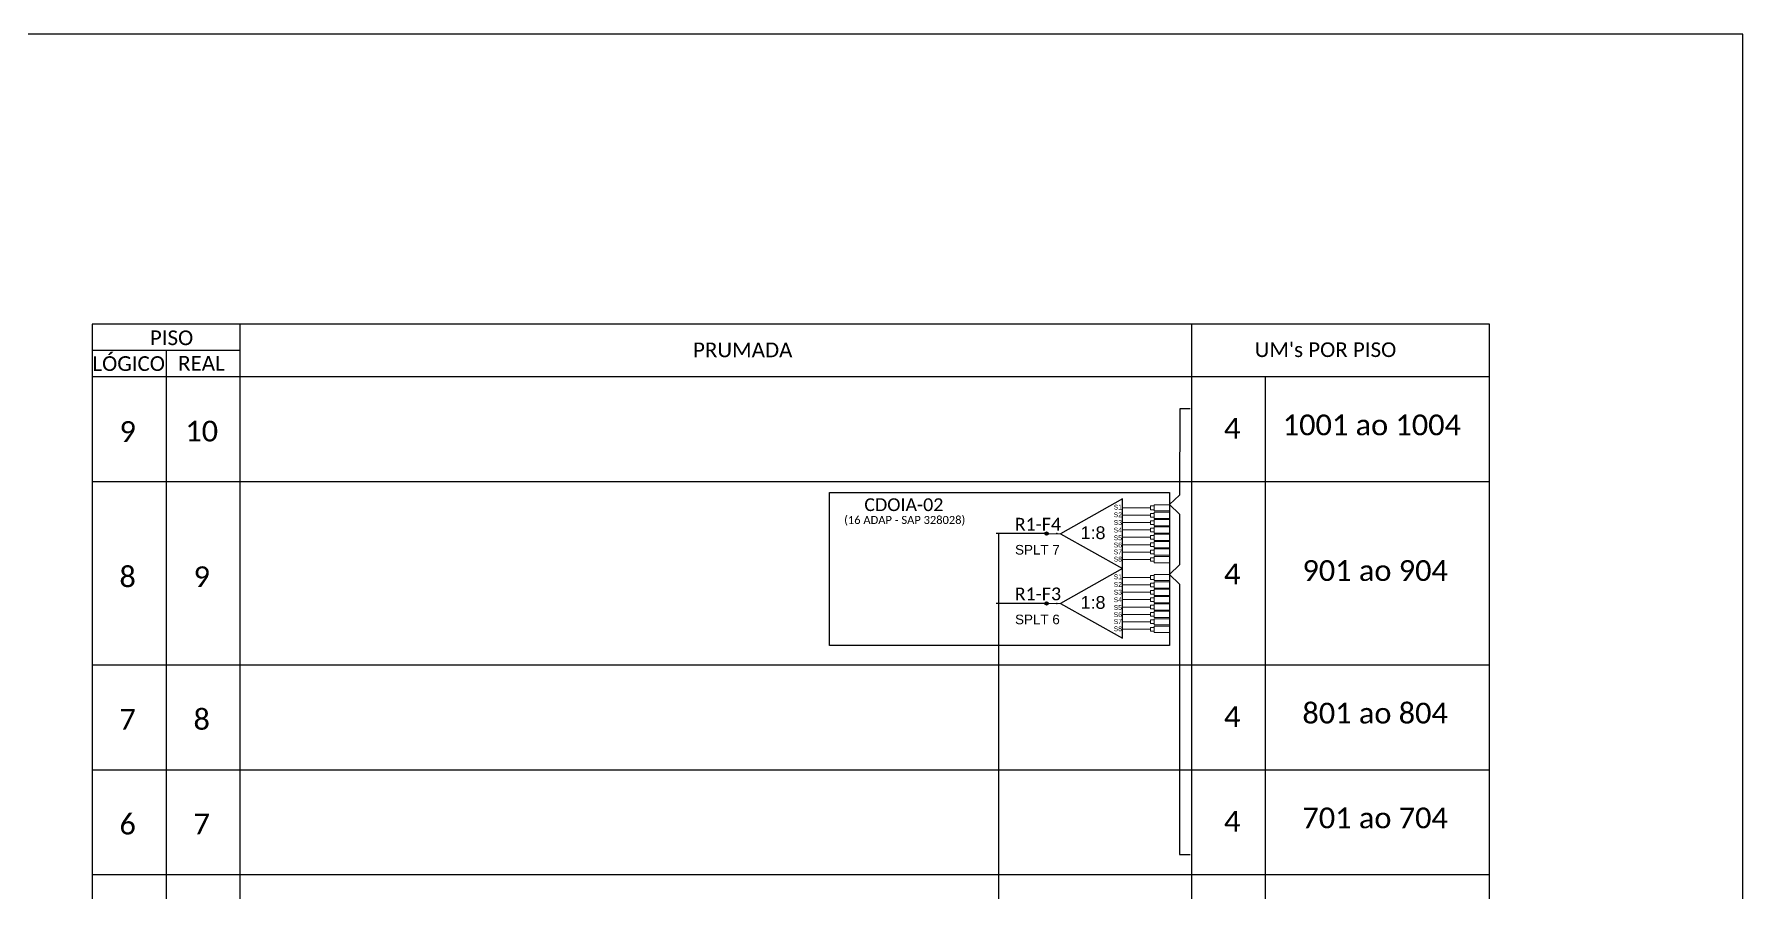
# Model space of a CAD drawing. Header units: metres. Extents: x -1286 to -445, y -500 to 94.
# Drawn here: x -712 to -445.1, y -40 to 94.2 of the extents above; entities that cross this region are included whole.
import ezdxf
from ezdxf.enums import TextEntityAlignment as Align

# ---------------------------------------------------------------- set-up
doc = ezdxf.new("R2010")
doc.units = ezdxf.units.M
doc.styles.add('ARIAL', font='arial.ttf')
doc.styles.add('WMF-Calibri0', font='calibri.ttf')

# ---------------------------------------------------------------- blocks, each defined once
blk = doc.blocks.new('SPLT_1-8_SC-APC')
at = {"color": 1}
blk.add_lwpolyline([(-7.37, -2.1), (-17.04, -7.55), (-7.37, -13), (-7.37, -2.1)], dxfattribs=at)
at = {"color": 3, "lineweight": 0}
for points in [[(-2.99, -3.51), (-7.37, -3.51)], [(-7.37, -4.66), (-2.99, -4.66)], [(-2.41, -3.02), (-2.41, -4)], [(-2.41, -3.02), (0, -3.02)], [(-2.41, -4), (0, -4)], [(-2.41, -4.17), (-2.41, -5.16)], [(-2.41, -4.17), (0, -4.17)], [(-2.41, -5.16), (0, -5.16)], [(-2.41, -5.32), (-2.41, -6.31)], [(-2.41, -5.32), (0, -5.32)], [(-7.37, -5.82), (-2.99, -5.82)], [(-7.37, -6.97), (-2.99, -6.97)], [(-2.41, -6.31), (0, -6.31)], [(-2.41, -6.48), (-2.41, -7.46)], [(-2.41, -6.48), (0, -6.48)], [(-2.41, -7.46), (0, -7.46)], [(-2.41, -7.63), (-2.41, -8.62)], [(-2.41, -7.63), (0, -7.63)], [(-7.37, -8.12), (-2.99, -8.12)], [(-7.37, -9.28), (-2.99, -9.28)], [(-7.37, -10.43), (-2.99, -10.43)], [(-2.41, -8.62), (0, -8.62)], [(-2.41, -8.78), (-2.41, -9.77)], [(-2.41, -8.78), (0, -8.78)], [(-2.41, -9.77), (0, -9.77)], [(-2.41, -9.94), (-2.41, -10.92)], [(-2.41, -9.94), (0, -9.94)], [(-7.37, -11.58), (-2.99, -11.58)], [(-2.41, -10.92), (0, -10.92)], [(-2.41, -11.09), (-2.41, -12.08)], [(-2.41, -11.09), (0, -11.09)], [(-2.41, -12.08), (0, -12.08)]]:
    blk.add_lwpolyline(points, dxfattribs=at)
for points in [[(-2.99, -3.22), (-2.41, -3.22), (-2.41, -3.8), (-2.99, -3.8)], [(-2.99, -4.38), (-2.41, -4.38), (-2.41, -4.95), (-2.99, -4.95)], [(-2.99, -5.53), (-2.41, -5.53), (-2.41, -6.1), (-2.99, -6.1)], [(-2.99, -6.68), (-2.41, -6.68), (-2.41, -7.26), (-2.99, -7.26)], [(-2.99, -7.84), (-2.41, -7.84), (-2.41, -8.41), (-2.99, -8.41)], [(-2.99, -8.99), (-2.41, -8.99), (-2.41, -9.56), (-2.99, -9.56)], [(-2.99, -10.14), (-2.41, -10.14), (-2.41, -10.72), (-2.99, -10.72)], [(-2.99, -11.3), (-2.41, -11.3), (-2.41, -11.87), (-2.99, -11.87)]]:
    blk.add_lwpolyline(points, close=True, dxfattribs=at)
at = {"color": 1, "lineweight": 0}
blk.add_lwpolyline([(-17.04, -7.55), (-19.26, -7.55)], dxfattribs=at)
at = {"color": 1, "style": 'ARIAL'}
for s, height, p in [('S1', 0.75, (-8.74, -3.78)), ('S2', 0.75, (-8.74, -4.97)), ('1:8', 2, (-13.91, -8.4)), ('S3', 0.75, (-8.74, -6.18)), ('S4', 0.75, (-8.74, -7.36)), ('S5', 0.75, (-8.74, -8.57)), ('S6', 0.75, (-8.74, -9.69)), ('S7', 0.75, (-8.74, -10.78)), ('S8', 0.75, (-8.74, -11.9))]:
    blk.add_text(s, height=height, dxfattribs=at).set_placement(p)
blk = doc.blocks.new('SPLITTER_')
blk.add_point((0, 0))
at = {"style": 'ARIAL', "flags": 4}
blk.add_attdef('SPLT', (0, -3.26), '', height=1.5, dxfattribs=at)

msp = doc.modelspace()

# ---------------------------------------------------------------- hatches: boundary and pattern name
h = msp.add_hatch(color=3)
h.dxf.hatch_style = 1
edge = h.paths.add_edge_path()
edge.add_arc((-553.84, 16.15), 0.256, 0, 360)
h = msp.add_hatch(color=3)
h.dxf.hatch_style = 1
edge = h.paths.add_edge_path()
edge.add_arc((-553.84, 5.25), 0.256, 0, 360)

# ---------------------------------------------------------------- linework, layer by layer
msp.add_lwpolyline([(-1286.07, -499.81), (-445.07, -499.81), (-445.07, 94.19), (-1286.07, 94.19)], close=True)
at = {"color": 0}
for points in [[(-484.65, 48.9), (-702.94, 48.9)], [(-679.8, 44.79), (-702.94, 44.79)]]:
    msp.add_lwpolyline(points, dxfattribs=at)
for points in [[(-702.94, 48.9), (-702.94, 40.68)], [(-679.8, 40.68), (-679.8, 48.9)], [(-531.22, 48.9), (-531.22, 40.68)], [(-484.65, 40.68), (-484.65, 48.9)], [(-691.37, 44.79), (-691.37, 40.68)], [(-702.94, 40.68), (-484.65, 40.68)], [(-702.94, 40.68), (-484.65, 40.68)], [(-702.94, 40.68), (-702.94, -173), (-484.65, -173), (-484.65, 40.68)], [(-691.37, 40.68), (-691.37, -173)], [(-679.8, -173), (-679.8, 40.68)], [(-531.22, 40.68), (-531.22, -173)], [(-519.65, -173), (-519.65, 40.68)], [(-702.94, 24.3), (-484.65, 24.3)], [(-702.94, -4.36), (-484.65, -4.36)], [(-702.94, -20.74), (-484.65, -20.74)], [(-702.94, -37.11), (-484.65, -37.11)]]:
    msp.add_lwpolyline(points)
at = {"color": 3}
msp.add_lwpolyline([(-531.39, 35.65), (-533.04, 35.65), (-533.05, 22.18), (-534.61, 20.68), (-533.05, 19.17), (-533.05, 11.28), (-534.61, 9.78), (-533.05, 8.27), (-533.05, -33.99), (-531.4, -33.99)], dxfattribs=at)
at = {"color": 1}
msp.add_lwpolyline([(-587.74, 22.57), (-534.61, 22.57), (-534.61, -1.32), (-587.74, -1.32)], close=True, dxfattribs=at)
at = {"color": 5}
for points in [[(-553.87, 16.15), (-561.72, 16.15)], [(-561.32, -141.33), (-561.32, -14.43), (-561.32, 16.15)], [(-553.87, 5.25), (-561.72, 5.25)]]:
    msp.add_lwpolyline(points, dxfattribs=at)
at = {"color": 3}
for centre in [(-553.84, 16.15), (-553.84, 5.25)]:
    msp.add_circle(centre, 0.256, dxfattribs=at)

# ---------------------------------------------------------------- block references
for p in [(-534.61, 23.69), (-534.61, 12.8)]:
    msp.add_blockref('SPLT_1-8_SC-APC', p, dxfattribs=at)
ref = msp.add_blockref('SPLITTER_', (-552.23, 16.15), dxfattribs=dict(xscale=-1))
ref.add_attrib('SPLT', 'SPLT 7', (-558.76, 12.88), dxfattribs={"height": 1.5, "style": 'ARIAL'})
ref = msp.add_blockref('SPLITTER_', (-552.23, 5.25), dxfattribs=dict(xscale=-1))
ref.add_attrib('SPLT', 'SPLT 6', (-558.76, 1.99), dxfattribs={"height": 1.5, "style": 'ARIAL'})

# ---------------------------------------------------------------- texts
at = {"color": 0, "style": 'WMF-Calibri0'}
for s, p in [('     PISO', (-697.98, 45.6)), ('PRUMADA', (-609.07, 43.71)), ("UM's POR PISO", (-521.33, 43.74)), ('  LÓGICO', (-704.52, 41.57)), ('    REAL', (-692.76, 41.62))]:
    msp.add_text(s, height=2.3, dxfattribs=at).set_placement(p)
at = {"color": 7, "style": 'WMF-Calibri0'}
for s, p in [('1001 ao 1004', (-516.94, 31.52)), ('901 ao 904', (-513.87, 8.76)), ('801 ao 804', (-513.87, -13.52)), ('701 ao 704', (-513.87, -29.89))]:
    msp.add_text(s, height=3.24, dxfattribs=at).set_placement(p)
at = {"color": 1, "style": 'WMF-Calibri0'}
msp.add_text('CDOIA-02', height=2, dxfattribs=at).set_placement((-582.31, 19.67))
msp.add_text('(16 ADAP - SAP 328028)', height=1.25, dxfattribs=at).set_placement((-576, 17.66), align=Align.CENTER)
at = {"color": 5, "style": 'WMF-Calibri0'}
for s, p in [('R1-F4', (-558.81, 16.62)), ('R1-F3', (-558.81, 5.73))]:
    msp.add_text(s, height=2, dxfattribs=at).set_placement(p)
at = {"color": 7, "style": 'WMF-Calibri0', "flags": 4}
for tag, p in [('9', (-697.4, 32.1)), ('10', (-685.83, 32.17)), ('4', (-524.84, 32.6)), ('8', (-697.4, 9.41)), ('9', (-685.83, 9.41)), ('4', (-524.84, 9.85)), ('7', (-697.4, -12.87)), ('8', (-685.83, -12.87)), ('4', (-524.84, -12.44)), ('6', (-697.4, -29.24)), ('7', (-685.83, -29.24)), ('4', (-524.84, -28.81))]:
    msp.add_attdef(tag, text='XX', height=3.24, dxfattribs=at).set_placement(p, align=Align.MIDDLE_CENTER)

doc.saveas('drawing.dxf')
